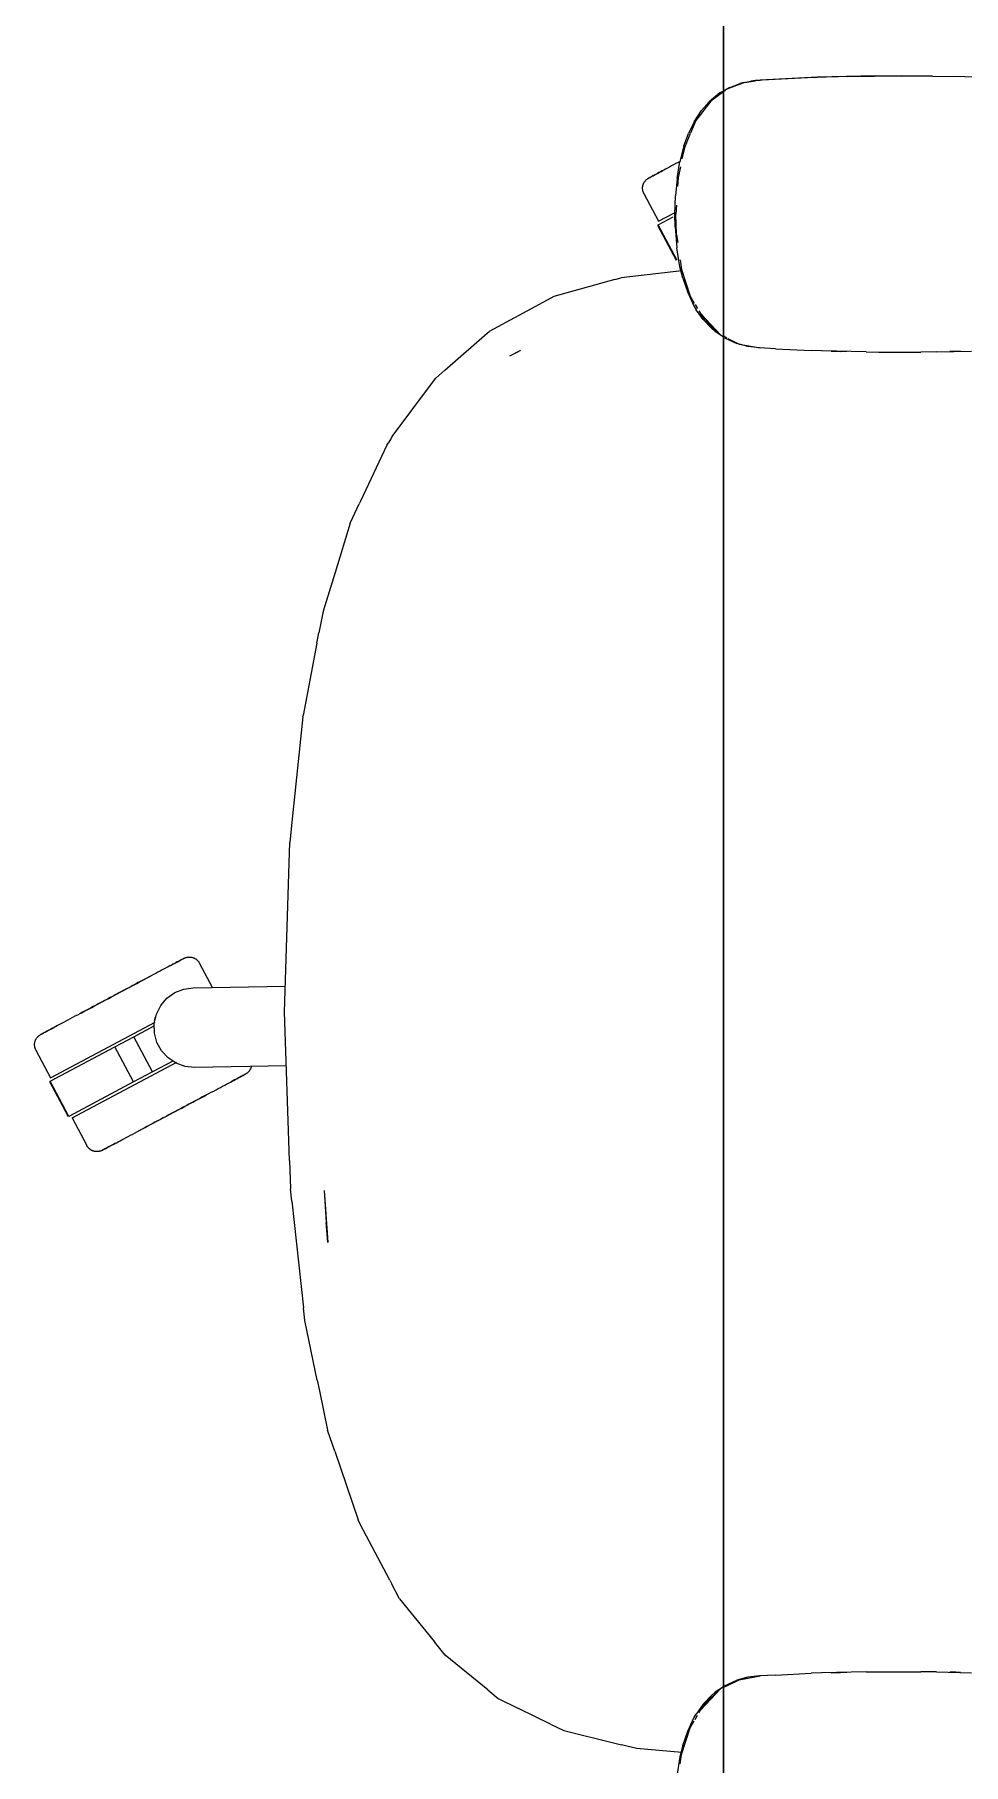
# Model space of a CAD drawing. Header units: millimetres. Extents: x 155927 to 295199, y -4084 to 97293.
# Drawn here: x 192539 to 192865, y 12479 to 13086 of the extents above; entities that cross this region are included whole.
import ezdxf

# ---------------------------------------------------------------- set-up
doc = ezdxf.new("R2010")
doc.units = ezdxf.units.MM
doc.header["$MEASUREMENT"] = 0
doc.layers.add('G-IMPT', color=8, linetype='CONTINUOUS', lineweight=9)
doc.layers.add('I-FURN', color=8, linetype='CONTINUOUS', lineweight=9)

msp = doc.modelspace()

# ---------------------------------------------------------------- linework, layer by layer
at = {"layer": 'G-IMPT'}
for p, q in [((192813.49, 13070.6), (192791.7, 13069.51)), ((192812.28, 13070.56), (192791.7, 13069.51)), ((192791.7, 13069.51), (192793.31, 13069.63)), ((192813.49, 13070.6), (192793.31, 13069.63)), ((192833.68, 13071.07), (192812.28, 13070.56)), ((192823.84, 13070.9), (192812.28, 13070.56)), ((192812.28, 13070.56), (192813.49, 13070.6)), ((192833.68, 13071.07), (192813.49, 13070.6)), ((192823.84, 13070.9), (192843.07, 13071.11)), ((192833.68, 13071.07), (192823.84, 13070.9)), ((192853.86, 13071.02), (192823.84, 13070.9)), ((192831.64, 13071.05), (192829.73, 13070.97)), ((192834.58, 13071.02), (192831.64, 13071.05)), ((192853.86, 13071.02), (192833.68, 13071.07)), ((192853.86, 13071.02), (192843.07, 13071.11)), ((192853.86, 13071.02), (192862.28, 13070.85)), ((192874.04, 13070.47), (192862.28, 13070.85)), ((192779.24, 13065.1), (192775.5, 13062.02)), ((192780.44, 13065.49), (192776.02, 13062.22)), ((192780.44, 13065.78), (192779.24, 13065.1)), ((192782.67, 13067.06), (192780.44, 13065.78)), ((192781.64, 13066.39), (192780.44, 13065.49)), ((192787.84, 13068.8), (192781.64, 13066.39)), ((192782.67, 13067.06), (192786.32, 13068.45)), ((192787.66, 13068.82), (192786.32, 13068.45)), ((192787.66, 13068.82), (192790.06, 13069.26)), ((192787.84, 13068.8), (192791.69, 13069.38)), ((192791.7, 13069.51), (192790.06, 13069.26)), ((192770.18, 13054.93), (192772.83, 13058.98)), ((192776.02, 13062.22), (192770.8, 13055.43)), ((192772.83, 13058.98), (192775.5, 13062.02)), ((192770.18, 13054.93), (192768.2, 13050.86)), ((192770.8, 13055.43), (192768.96, 13051.04)), ((192766.61, 13046.53), (192765.18, 13041.05)), ((192766.64, 13045.41), (192765.93, 13041.95)), ((192766.61, 13046.53), (192768.2, 13050.86)), ((192766.64, 13045.41), (192768.96, 13051.04)), ((192764.18, 13035.11), (192765.18, 13041.05)), ((192764.18, 13035.11), (192763.61, 13028.96)), ((192764.6, 13035.45), (192764.4, 13032.25)), ((192765.36, 13039.2), (192764.6, 13035.45)), ((192763.43, 13022.63), (192763.61, 13028.96)), ((192763.52, 13018.12), (192763.43, 13022.63)), ((192764, 13025.74), (192763.81, 13022.63)), ((192764.04, 13015.46), (192763.81, 13022.63)), ((192763.52, 13018.12), (192764.1, 13010.8)), ((192764.04, 13015.46), (192764.43, 13012.68)), ((192765.22, 13004.04), (192764.1, 13010.8)), ((192766.19, 13000.12), (192765.22, 13004.04)), ((192765.3, 13006.49), (192765.77, 13003.2)), ((192765.77, 13003.2), (192768.8, 12993.81)), ((192742.35, 12999.65), (192721, 12993.64)), ((192742.35, 12999.65), (192744.61, 13000.28)), ((192765.89, 13002.7), (192744.61, 13000.28)), ((192766.19, 13000.12), (192767.93, 12995.03)), ((192719.89, 12993.04), (192708.65, 12987.03)), ((192721, 12993.64), (192719.89, 12993.04)), ((192767.93, 12995.03), (192770.14, 12990.39)), ((192768.8, 12993.81), (192770.26, 12991.36)), ((192770.54, 12990.89), (192771.4, 12989.45)), ((192708.65, 12987.03), (192698.22, 12981.45)), ((192770.14, 12990.39), (192770.94, 12989.02)), ((192773.39, 12985.56), (192770.94, 12989.02)), ((192771.87, 12988.66), (192773.76, 12985.51)), ((192772.57, 12987.6), (192779.47, 12980.2)), ((192772.57, 12987.6), (192773.85, 12986.13)), ((192776.26, 12982.52), (192773.39, 12985.56)), ((192773.76, 12985.51), (192779.47, 12980.2)), ((192773.98, 12985.97), (192777.06, 12982.44)), ((192682.76, 12967.84), (192697.55, 12980.86)), ((192697.55, 12980.86), (192698.22, 12981.45)), ((192776.26, 12982.52), (192777.58, 12981.38)), ((192779.47, 12980.2), (192777.06, 12982.44)), ((192780.44, 12979.43), (192777.58, 12981.38)), ((192781.71, 12979.1), (192780.44, 12979.73)), ((192780.8, 12979.18), (192785.12, 12977.19)), ((192782, 12978.95), (192785.96, 12977)), ((192705.52, 12972.84), (192709.41, 12974.79)), ((192705.52, 12972.84), (192707.81, 12974.01)), ((192707.81, 12974.01), (192709.41, 12974.79)), ((192789.08, 12976.13), (192785.12, 12977.19)), ((192785.96, 12977), (192793.31, 12975.63)), ((192793.08, 12975.63), (192789.08, 12976.13)), ((192798.75, 12975.34), (192793.08, 12975.63)), ((192798.75, 12975.34), (192811.31, 12974.73)), ((192814.85, 12974.6), (192811.31, 12974.73)), ((192830.52, 12974.23), (192814.85, 12974.6)), ((192818.25, 12974.55), (192821.58, 12974.4)), ((192823.8, 12974.4), (192821.58, 12974.4)), ((192830.52, 12974.23), (192835.03, 12974.17)), ((192835.03, 12974.17), (192849.75, 12974.18)), ((192855.22, 12974.25), (192849.75, 12974.18)), ((192855.22, 12974.25), (192867.53, 12974.55)), ((192862, 12974.39), (192859.92, 12974.39)), ((192863.66, 12974.47), (192862, 12974.39)), ((192682.76, 12967.84), (192679.5, 12964.97)), ((192664.21, 12944.51), (192678.78, 12964)), ((192678.78, 12964), (192679.5, 12964.97)), ((192662.39, 12941.45), (192662.81, 12942.16)), ((192663.75, 12943.74), (192662.81, 12942.16)), ((192664.21, 12944.51), (192663.75, 12943.74)), ((192662.39, 12941.45), (192653.12, 12921.81)), ((192649.5, 12914.13), (192652.69, 12920.89)), ((192653.12, 12921.81), (192652.69, 12920.89)), ((192649.5, 12914.13), (192644.18, 12896.86)), ((192644.18, 12896.86), (192639.98, 12883.25)), ((192639.98, 12883.25), (192638.53, 12875.65)), ((192637.82, 12871.98), (192638.53, 12875.65)), ((192637.82, 12871.98), (192632.95, 12846.6)), ((192632.86, 12846.14), (192629.04, 12809.15)), ((192632.86, 12846.14), (192632.95, 12846.6)), ((192629.04, 12809.15), (192628.31, 12802.08)), ((192628.09, 12794.82), (192628.31, 12802.08)), ((192626.47, 12742.66), (192628.09, 12794.82)), ((192628.17, 12690.48), (192626.47, 12742.66)), ((192628.17, 12690.48), (192628.5, 12680.54)), ((192628.98, 12676.16), (192628.5, 12680.54)), ((192628.98, 12676.16), (192633.11, 12638.72)), ((192640.38, 12680), (192641.63, 12661.72)), ((192640.38, 12680), (192641.02, 12668.67)), ((192641.63, 12661.72), (192641.02, 12668.67)), ((192633.6, 12634.3), (192633.11, 12638.72)), ((192637.95, 12613.36), (192633.6, 12634.3)), ((192637.95, 12613.36), (192638.71, 12609.68)), ((192638.71, 12609.68), (192641.58, 12595.86)), ((192644.1, 12588.42), (192641.58, 12595.86)), ((192644.1, 12588.42), (192652.25, 12564.33)), ((192653.12, 12562.67), (192652.25, 12564.33)), ((192663.42, 12543.16), (192653.12, 12562.67)), ((192663.42, 12543.16), (192664.14, 12541.79)), ((192666.85, 12536.66), (192664.14, 12541.79)), ((192666.85, 12536.66), (192679.06, 12521.52)), ((192682.82, 12516.86), (192679.06, 12521.52)), ((192697.77, 12504.69), (192682.82, 12516.86)), ((192772.57, 12497.65), (192779.47, 12505.05)), ((192773.76, 12499.74), (192779.47, 12505.05)), ((192779.47, 12505.05), (192777.06, 12502.81)), ((192780.44, 12505.82), (192777.58, 12503.87)), ((192781.71, 12506.15), (192780.44, 12505.52)), ((192780.8, 12506.07), (192785.12, 12508.06)), ((192781.71, 12506.15), (192785.96, 12508.25)), ((192789.08, 12509.12), (192785.12, 12508.06)), ((192785.96, 12508.25), (192793.31, 12509.62)), ((192793.08, 12509.62), (192789.08, 12509.12)), ((192798.75, 12509.91), (192793.08, 12509.62)), ((192798.75, 12509.91), (192811.31, 12510.52)), ((192814.85, 12510.64), (192811.31, 12510.52)), ((192830.52, 12511.02), (192814.85, 12510.64)), ((192818.25, 12510.7), (192821.58, 12510.85)), ((192823.8, 12510.85), (192821.58, 12510.85)), ((192830.52, 12511.02), (192835.03, 12511.08)), ((192835.03, 12511.08), (192849.75, 12511.07)), ((192855.22, 12511), (192849.75, 12511.07)), ((192855.22, 12511), (192867.53, 12510.7)), ((192862, 12510.86), (192859.92, 12510.86)), ((192863.66, 12510.78), (192862, 12510.86)), ((192697.77, 12504.69), (192701.42, 12501.71)), ((192701.42, 12501.71), (192708.59, 12498.19)), ((192773.39, 12499.69), (192770.94, 12496.23)), ((192771.87, 12496.59), (192773.76, 12499.74)), ((192772.57, 12497.65), (192773.85, 12499.12)), ((192776.26, 12502.73), (192773.39, 12499.69)), ((192773.98, 12499.28), (192777.06, 12502.81)), ((192776.26, 12502.73), (192777.58, 12503.87)), ((192720.05, 12492.54), (192708.59, 12498.19)), ((192767.93, 12490.22), (192770.14, 12494.86)), ((192768.8, 12491.44), (192770.26, 12493.89)), ((192770.14, 12494.86), (192770.94, 12496.23)), ((192770.54, 12494.36), (192771.4, 12495.8)), ((192720.05, 12492.54), (192724.42, 12490.39)), ((192724.42, 12490.39), (192742.36, 12485.99)), ((192765.77, 12482.05), (192768.8, 12491.44)), ((192766.19, 12485.13), (192767.93, 12490.22)), ((192742.36, 12485.99), (192744.73, 12485.41)), ((192750.02, 12484.11), (192744.73, 12485.41)), ((192765.9, 12482.67), (192750.02, 12484.11)), ((192765.22, 12481.21), (192764.1, 12474.45)), ((192766.19, 12485.13), (192765.22, 12481.21)), ((192765.3, 12478.76), (192765.77, 12482.05))]:
    msp.add_line(p, q, dxfattribs=at)
at = {"layer": 'I-FURN'}
for p, q in [((192780.44, 12100.42), (192780.44, 13500.42)), ((192780.44, 13500.42), (192780.44, 12100.42)), ((192762.25, 13039.49), (192761.53, 13039.1)), ((192763, 13039.89), (192762.25, 13039.49)), ((192763.78, 13040.3), (192763, 13039.89)), ((192764.58, 13040.73), (192763.78, 13040.3)), ((192765.4, 13041.16), (192764.58, 13040.73)), ((192752.34, 13033.05), (192752.4, 13033.2)), ((192752.4, 13033.2), (192752.46, 13033.35)), ((192752.46, 13033.35), (192752.53, 13033.5)), ((192752.53, 13033.5), (192752.61, 13033.64)), ((192752.61, 13033.64), (192752.69, 13033.78)), ((192752.69, 13033.78), (192752.78, 13033.91)), ((192752.78, 13033.91), (192752.87, 13034.05)), ((192752.87, 13034.05), (192752.97, 13034.17)), ((192752.97, 13034.17), (192753.07, 13034.3)), ((192753.07, 13034.3), (192753.18, 13034.42)), ((192753.18, 13034.42), (192753.29, 13034.53)), ((192753.29, 13034.53), (192753.41, 13034.64)), ((192753.41, 13034.64), (192753.53, 13034.75)), ((192753.53, 13034.75), (192753.66, 13034.85)), ((192753.66, 13034.85), (192753.78, 13034.95)), ((192753.78, 13034.95), (192753.92, 13035.04)), ((192753.92, 13035.04), (192754.05, 13035.12)), ((192754.05, 13035.12), (192754.19, 13035.2)), ((192754.19, 13035.2), (192754.23, 13035.23)), ((192754.23, 13035.23), (192754.25, 13035.24)), ((192754.24, 13035.23), (192754.23, 13035.23)), ((192754.28, 13035.25), (192754.24, 13035.23)), ((192754.25, 13035.24), (192754.31, 13035.27)), ((192754.36, 13035.29), (192754.28, 13035.25)), ((192754.31, 13035.27), (192754.41, 13035.32)), ((192754.48, 13035.36), (192754.36, 13035.29)), ((192754.41, 13035.32), (192754.55, 13035.4)), ((192754.65, 13035.45), (192754.48, 13035.36)), ((192754.55, 13035.4), (192754.73, 13035.49)), ((192754.85, 13035.55), (192754.65, 13035.45)), ((192754.73, 13035.49), (192754.95, 13035.61)), ((192755.09, 13035.68), (192754.85, 13035.55)), ((192754.95, 13035.61), (192755.21, 13035.75)), ((192755.37, 13035.83), (192755.09, 13035.68)), ((192755.21, 13035.75), (192755.51, 13035.9)), ((192755.68, 13036), (192755.37, 13035.83)), ((192755.51, 13035.9), (192755.84, 13036.08)), ((192756.04, 13036.19), (192755.68, 13036)), ((192755.84, 13036.08), (192756.22, 13036.28)), ((192756.43, 13036.4), (192756.04, 13036.19)), ((192756.22, 13036.28), (192756.63, 13036.5)), ((192756.86, 13036.62), (192756.43, 13036.4)), ((192756.63, 13036.5), (192757.07, 13036.74)), ((192757.33, 13036.87), (192756.86, 13036.62)), ((192757.07, 13036.74), (192757.56, 13036.99)), ((192757.83, 13037.14), (192757.33, 13036.87)), ((192757.56, 13036.99), (192758.07, 13037.27)), ((192758.37, 13037.42), (192757.83, 13037.14)), ((192758.07, 13037.27), (192758.62, 13037.56)), ((192758.93, 13037.73), (192758.37, 13037.42)), ((192758.62, 13037.56), (192759.21, 13037.87)), ((192759.54, 13038.05), (192758.93, 13037.73)), ((192760.17, 13038.38), (192759.54, 13038.05)), ((192760.83, 13038.74), (192760.17, 13038.38)), ((192761.53, 13039.1), (192760.83, 13038.74)), ((192752.09, 13031.63), (192752.1, 13031.79)), ((192752.1, 13031.47), (192752.09, 13031.63)), ((192752.1, 13031.95), (192752.12, 13032.11)), ((192752.1, 13031.79), (192752.1, 13031.95)), ((192752.11, 13031.31), (192752.1, 13031.47)), ((192752.13, 13031.15), (192752.11, 13031.31)), ((192752.12, 13032.11), (192752.14, 13032.27)), ((192752.15, 13030.99), (192752.13, 13031.15)), ((192752.14, 13032.27), (192752.17, 13032.43)), ((192752.18, 13030.83), (192752.15, 13030.99)), ((192752.17, 13032.43), (192752.2, 13032.59)), ((192752.22, 13030.67), (192752.18, 13030.83)), ((192752.2, 13032.59), (192752.24, 13032.75)), ((192752.26, 13030.52), (192752.22, 13030.67)), ((192752.24, 13032.75), (192752.29, 13032.9)), ((192752.31, 13030.37), (192752.26, 13030.52)), ((192752.29, 13032.9), (192752.34, 13033.05)), ((192752.37, 13030.21), (192752.31, 13030.37)), ((192752.43, 13030.07), (192752.37, 13030.21)), ((192752.49, 13029.92), (192752.43, 13030.07)), ((192752.57, 13029.77), (192752.49, 13029.92)), ((192752.57, 13029.77), (192757.72, 13020.09)), ((192757.53, 13018.86), (192762.82, 13021.67)), ((192757.72, 13020.09), (192763.35, 13023.08)), ((192757.36, 13018.77), (192763.93, 13006.41)), ((192764.1, 13006.5), (192757.53, 13018.86)), ((192764.2, 13006.55), (192764.1, 13006.5)), ((192588.05, 12759.76), (192588.52, 12760.01)), ((192588.75, 12760.14), (192588.31, 12759.9)), ((192588.52, 12760.01), (192588.95, 12760.24)), ((192589.16, 12760.36), (192588.75, 12760.14)), ((192588.95, 12760.24), (192589.34, 12760.45)), ((192589.54, 12760.55), (192589.16, 12760.36)), ((192589.34, 12760.45), (192589.7, 12760.64)), ((192589.87, 12760.73), (192589.54, 12760.55)), ((192589.7, 12760.64), (192590.01, 12760.81)), ((192590.17, 12760.89), (192589.87, 12760.73)), ((192590.01, 12760.81), (192590.29, 12760.96)), ((192590.43, 12761.03), (192590.17, 12760.89)), ((192590.29, 12760.96), (192590.53, 12761.08)), ((192590.65, 12761.14), (192590.43, 12761.03)), ((192590.53, 12761.08), (192590.73, 12761.19)), ((192590.83, 12761.24), (192590.65, 12761.14)), ((192590.73, 12761.19), (192590.9, 12761.28)), ((192590.97, 12761.32), (192590.83, 12761.24)), ((192590.9, 12761.28), (192591.02, 12761.34)), ((192591.07, 12761.37), (192590.97, 12761.32)), ((192591.02, 12761.34), (192591.1, 12761.39)), ((192591.13, 12761.4), (192591.07, 12761.37)), ((192591.1, 12761.39), (192591.14, 12761.41)), ((192591.15, 12761.41), (192591.13, 12761.4)), ((192591.14, 12761.41), (192591.15, 12761.41)), ((192591.15, 12761.41), (192591.29, 12761.48)), ((192591.29, 12761.48), (192591.44, 12761.55)), ((192591.44, 12761.55), (192591.59, 12761.61)), ((192591.59, 12761.61), (192591.74, 12761.67)), ((192591.74, 12761.67), (192591.89, 12761.72)), ((192591.89, 12761.72), (192592.05, 12761.76)), ((192592.05, 12761.76), (192592.21, 12761.8)), ((192592.21, 12761.8), (192592.36, 12761.83)), ((192592.36, 12761.83), (192592.52, 12761.85)), ((192592.52, 12761.85), (192592.68, 12761.87)), ((192592.68, 12761.87), (192592.84, 12761.88)), ((192592.84, 12761.88), (192593.01, 12761.88)), ((192593.01, 12761.88), (192593.17, 12761.88)), ((192593.17, 12761.88), (192593.33, 12761.87)), ((192593.33, 12761.87), (192593.49, 12761.86)), ((192593.49, 12761.86), (192593.65, 12761.84)), ((192593.65, 12761.84), (192593.81, 12761.81)), ((192593.81, 12761.81), (192593.96, 12761.78)), ((192593.96, 12761.78), (192594.12, 12761.74)), ((192594.12, 12761.74), (192594.27, 12761.69)), ((192594.27, 12761.69), (192594.43, 12761.64)), ((192594.43, 12761.64), (192594.58, 12761.58)), ((192594.58, 12761.58), (192594.73, 12761.51)), ((192594.73, 12761.51), (192594.87, 12761.44)), ((192594.87, 12761.44), (192595.01, 12761.37)), ((192595.01, 12761.37), (192595.15, 12761.29)), ((192595.15, 12761.29), (192595.29, 12761.2)), ((192595.29, 12761.2), (192595.42, 12761.11)), ((192595.42, 12761.11), (192595.55, 12761.01)), ((192595.55, 12761.01), (192595.67, 12760.91)), ((192595.67, 12760.91), (192595.79, 12760.8)), ((192595.79, 12760.8), (192595.91, 12760.69)), ((192595.91, 12760.69), (192596.02, 12760.57)), ((192596.02, 12760.57), (192596.12, 12760.45)), ((192596.12, 12760.45), (192596.23, 12760.32)), ((192596.23, 12760.32), (192596.32, 12760.19)), ((192596.32, 12760.19), (192596.41, 12760.06)), ((192596.41, 12760.06), (192596.5, 12759.92)), ((192576.47, 12753.61), (192577.38, 12754.09)), ((192577.86, 12754.35), (192576.96, 12753.87)), ((192577.38, 12754.09), (192578.26, 12754.56)), ((192578.74, 12754.81), (192577.86, 12754.35)), ((192578.26, 12754.56), (192579.13, 12755.02)), ((192579.59, 12755.27), (192578.74, 12754.81)), ((192579.13, 12755.02), (192579.98, 12755.47)), ((192580.43, 12755.71), (192579.59, 12755.27)), ((192581.24, 12756.14), (192580.43, 12755.71)), ((192582.03, 12756.56), (192581.24, 12756.14)), ((192582.79, 12756.97), (192582.03, 12756.56)), ((192583.52, 12757.36), (192582.79, 12756.97)), ((192584.23, 12757.73), (192583.52, 12757.36)), ((192584.91, 12758.09), (192584.23, 12757.73)), ((192585.56, 12758.44), (192584.91, 12758.09)), ((192586.17, 12758.77), (192585.56, 12758.44)), ((192586.76, 12759.08), (192586.17, 12758.77)), ((192586.45, 12758.91), (192587.02, 12759.21)), ((192587.31, 12759.37), (192586.76, 12759.08)), ((192587.02, 12759.21), (192587.55, 12759.5)), ((192587.83, 12759.64), (192587.31, 12759.37)), ((192587.55, 12759.5), (192588.05, 12759.76)), ((192588.31, 12759.9), (192587.83, 12759.64)), ((192596.5, 12759.92), (192596.58, 12759.78)), ((192596.58, 12759.78), (192596.6, 12759.74)), ((192601.3, 12750.9), (192596.6, 12759.74)), ((192564.73, 12747.37), (192565.74, 12747.9)), ((192566.28, 12748.19), (192565.28, 12747.66)), ((192565.74, 12747.9), (192566.74, 12748.44)), ((192567.29, 12748.72), (192566.28, 12748.19)), ((192566.74, 12748.44), (192567.75, 12748.97)), ((192568.29, 12749.26), (192567.29, 12748.72)), ((192567.75, 12748.97), (192568.75, 12749.5)), ((192569.29, 12749.79), (192568.29, 12749.26)), ((192568.75, 12749.5), (192569.75, 12750.03)), ((192570.28, 12750.32), (192569.29, 12749.79)), ((192569.75, 12750.03), (192570.74, 12750.56)), ((192571.27, 12750.84), (192570.28, 12750.32)), ((192570.74, 12750.56), (192571.72, 12751.08)), ((192572.25, 12751.36), (192571.27, 12750.84)), ((192571.72, 12751.08), (192572.7, 12751.6)), ((192573.22, 12751.88), (192572.25, 12751.36)), ((192572.7, 12751.6), (192573.66, 12752.11)), ((192574.18, 12752.39), (192573.22, 12751.88)), ((192573.66, 12752.11), (192574.61, 12752.62)), ((192575.12, 12752.89), (192574.18, 12752.39)), ((192574.61, 12752.62), (192575.55, 12753.12)), ((192576.05, 12753.38), (192575.12, 12752.89)), ((192575.55, 12753.12), (192576.47, 12753.61)), ((192576.96, 12753.87), (192576.05, 12753.38)), ((192585.19, 12747.44), (192587.94, 12749.41)), ((192587.94, 12749.41), (192591.07, 12750.66)), ((192591.07, 12750.66), (192594.41, 12751.12)), ((192594.41, 12751.12), (192626.75, 12751.69)), ((192554.64, 12742), (192553.76, 12741.53)), ((192555.55, 12742.48), (192554.64, 12742)), ((192555.06, 12742.22), (192555.97, 12742.71)), ((192556.47, 12742.97), (192555.55, 12742.48)), ((192555.97, 12742.71), (192556.9, 12743.2)), ((192557.41, 12743.47), (192556.47, 12742.97)), ((192556.9, 12743.2), (192557.85, 12743.7)), ((192558.36, 12743.98), (192557.41, 12743.47)), ((192557.85, 12743.7), (192558.8, 12744.21)), ((192559.33, 12744.49), (192558.36, 12743.98)), ((192558.8, 12744.21), (192559.77, 12744.73)), ((192560.3, 12745.01), (192559.33, 12744.49)), ((192559.77, 12744.73), (192560.75, 12745.25)), ((192561.28, 12745.53), (192560.3, 12745.01)), ((192560.75, 12745.25), (192561.74, 12745.77)), ((192562.27, 12746.06), (192561.28, 12745.53)), ((192561.74, 12745.77), (192562.73, 12746.3)), ((192563.27, 12746.59), (192562.27, 12746.06)), ((192562.73, 12746.3), (192563.73, 12746.83)), ((192564.27, 12747.12), (192563.27, 12746.59)), ((192563.73, 12746.83), (192564.73, 12747.37)), ((192565.28, 12747.66), (192564.27, 12747.12)), ((192580.74, 12738.57), (192581.49, 12741.86)), ((192581.49, 12741.86), (192583, 12744.88)), ((192583, 12744.88), (192585.19, 12747.44)), ((192542.48, 12735.54), (192542.86, 12735.73)), ((192543.07, 12735.85), (192542.68, 12735.64)), ((192542.86, 12735.73), (192543.27, 12735.95)), ((192543.5, 12736.08), (192543.07, 12735.85)), ((192543.27, 12735.95), (192543.71, 12736.19)), ((192543.97, 12736.33), (192543.5, 12736.08)), ((192543.71, 12736.19), (192544.2, 12736.45)), ((192544.47, 12736.59), (192543.97, 12736.33)), ((192544.2, 12736.45), (192544.71, 12736.72)), ((192544.36, 12719.54), (192581.08, 12739.07)), ((192545.01, 12736.88), (192544.47, 12736.59)), ((192544.71, 12736.72), (192545.26, 12737.01)), ((192545.58, 12737.18), (192545.01, 12736.88)), ((192545.26, 12737.01), (192545.85, 12737.33)), ((192546.18, 12737.5), (192545.58, 12737.18)), ((192546.81, 12737.84), (192546.18, 12737.5)), ((192547.47, 12738.19), (192546.81, 12737.84)), ((192548.17, 12738.56), (192547.47, 12738.19)), ((192548.89, 12738.94), (192548.17, 12738.56)), ((192549.64, 12739.34), (192548.89, 12738.94)), ((192550.42, 12739.75), (192549.64, 12739.34)), ((192551.22, 12740.18), (192550.42, 12739.75)), ((192552.04, 12740.62), (192551.22, 12740.18)), ((192552.89, 12741.07), (192552.04, 12740.62)), ((192553.76, 12741.53), (192552.89, 12741.07)), ((192573.52, 12733.92), (192580.67, 12737.72)), ((192580.8, 12735.2), (192580.74, 12738.57)), ((192538.74, 12731.25), (192538.75, 12731.41)), ((192538.74, 12731.09), (192538.74, 12731.25)), ((192538.74, 12730.93), (192538.74, 12731.09)), ((192538.75, 12730.76), (192538.74, 12730.93)), ((192538.75, 12731.41), (192538.76, 12731.57)), ((192538.77, 12730.6), (192538.75, 12730.76)), ((192538.76, 12731.57), (192538.78, 12731.73)), ((192538.79, 12730.44), (192538.77, 12730.6)), ((192538.78, 12731.73), (192538.81, 12731.89)), ((192538.82, 12730.29), (192538.79, 12730.44)), ((192538.81, 12731.89), (192538.84, 12732.05)), ((192538.86, 12730.13), (192538.82, 12730.29)), ((192538.84, 12732.05), (192538.88, 12732.2)), ((192538.9, 12729.97), (192538.86, 12730.13)), ((192538.88, 12732.2), (192538.93, 12732.36)), ((192538.95, 12729.82), (192538.9, 12729.97)), ((192538.93, 12732.36), (192538.98, 12732.51)), ((192539.01, 12729.67), (192538.95, 12729.82)), ((192538.98, 12732.51), (192539.04, 12732.66)), ((192539.07, 12729.52), (192539.01, 12729.67)), ((192539.04, 12732.66), (192539.1, 12732.81)), ((192539.1, 12732.81), (192539.17, 12732.95)), ((192539.17, 12732.95), (192539.25, 12733.09)), ((192539.25, 12733.09), (192539.33, 12733.23)), ((192539.33, 12733.23), (192539.42, 12733.37)), ((192539.42, 12733.37), (192539.51, 12733.5)), ((192539.51, 12733.5), (192539.61, 12733.63)), ((192539.61, 12733.63), (192539.71, 12733.75)), ((192539.71, 12733.75), (192539.82, 12733.87)), ((192539.82, 12733.87), (192539.93, 12733.99)), ((192539.93, 12733.99), (192540.05, 12734.1)), ((192540.05, 12734.1), (192540.17, 12734.21)), ((192540.17, 12734.21), (192540.3, 12734.31)), ((192540.3, 12734.31), (192540.43, 12734.4)), ((192540.43, 12734.4), (192540.56, 12734.49)), ((192540.56, 12734.49), (192540.7, 12734.58)), ((192540.7, 12734.58), (192540.84, 12734.66)), ((192540.84, 12734.66), (192540.87, 12734.68)), ((192540.87, 12734.68), (192540.89, 12734.69)), ((192540.88, 12734.68), (192540.87, 12734.68)), ((192540.92, 12734.71), (192540.88, 12734.68)), ((192540.89, 12734.69), (192540.95, 12734.72)), ((192541, 12734.75), (192540.92, 12734.71)), ((192540.95, 12734.72), (192541.05, 12734.78)), ((192541.13, 12734.81), (192541, 12734.75)), ((192541.05, 12734.78), (192541.19, 12734.85)), ((192541.29, 12734.9), (192541.13, 12734.81)), ((192541.19, 12734.85), (192541.37, 12734.95)), ((192541.49, 12735.01), (192541.29, 12734.9)), ((192541.37, 12734.95), (192541.59, 12735.06)), ((192541.73, 12735.13), (192541.49, 12735.01)), ((192541.59, 12735.06), (192541.85, 12735.2)), ((192542.01, 12735.28), (192541.73, 12735.13)), ((192541.85, 12735.2), (192542.15, 12735.36)), ((192542.33, 12735.45), (192542.01, 12735.28)), ((192542.15, 12735.36), (192542.48, 12735.54)), ((192542.68, 12735.64), (192542.33, 12735.45)), ((192544.17, 12718.31), (192566.88, 12730.39)), ((192566.88, 12730.39), (192573.52, 12733.92)), ((192573.45, 12718.03), (192566.88, 12730.39)), ((192580.09, 12721.56), (192573.52, 12733.92)), ((192581.66, 12731.94), (192580.8, 12735.2)), ((192583.28, 12728.98), (192581.66, 12731.94)), ((192539.13, 12729.37), (192539.07, 12729.52)), ((192539.21, 12729.23), (192539.13, 12729.37)), ((192539.21, 12729.23), (192544.36, 12719.54)), ((192551.87, 12705.42), (192588.62, 12724.96)), ((192587.24, 12725.36), (192580.09, 12721.56)), ((192585.56, 12726.5), (192583.28, 12728.98)), ((192588.37, 12724.63), (192585.56, 12726.5)), ((192591.54, 12723.49), (192588.37, 12724.63)), ((192627.09, 12723.7), (192594.9, 12723.14)), ((192544, 12718.22), (192550.57, 12705.86)), ((192550.75, 12705.95), (192544.17, 12718.31)), ((192573.45, 12718.03), (192550.75, 12705.95)), ((192580.09, 12721.56), (192573.45, 12718.03)), ((192594.9, 12723.14), (192591.54, 12723.49)), ((192606.14, 12717.29), (192606.81, 12717.64)), ((192606.81, 12717.64), (192607.44, 12717.98)), ((192607.44, 12717.98), (192608.04, 12718.3)), ((192608.35, 12718.46), (192607.77, 12718.15)), ((192608.04, 12718.3), (192608.61, 12718.6)), ((192608.9, 12718.75), (192608.35, 12718.46)), ((192608.61, 12718.6), (192609.15, 12718.88)), ((192609.42, 12719.03), (192608.9, 12718.75)), ((192609.15, 12718.88), (192609.65, 12719.15)), ((192609.9, 12719.29), (192609.42, 12719.03)), ((192609.65, 12719.15), (192610.11, 12719.4)), ((192610.35, 12719.52), (192609.9, 12719.29)), ((192610.11, 12719.4), (192610.54, 12719.63)), ((192610.76, 12719.74), (192610.35, 12719.52)), ((192610.54, 12719.63), (192610.94, 12719.83)), ((192611.13, 12719.94), (192610.76, 12719.74)), ((192610.94, 12719.83), (192611.29, 12720.02)), ((192611.47, 12720.12), (192611.13, 12719.94)), ((192611.29, 12720.02), (192611.61, 12720.19)), ((192611.76, 12720.28), (192611.47, 12720.12)), ((192611.61, 12720.19), (192611.89, 12720.34)), ((192612.02, 12720.41), (192611.76, 12720.28)), ((192611.89, 12720.34), (192612.13, 12720.47)), ((192612.24, 12720.53), (192612.02, 12720.41)), ((192612.13, 12720.47), (192612.33, 12720.58)), ((192612.42, 12720.63), (192612.24, 12720.53)), ((192612.33, 12720.58), (192612.49, 12720.66)), ((192612.56, 12720.7), (192612.42, 12720.63)), ((192612.49, 12720.66), (192612.61, 12720.73)), ((192612.66, 12720.75), (192612.56, 12720.7)), ((192612.61, 12720.73), (192612.7, 12720.77)), ((192612.72, 12720.79), (192612.66, 12720.75)), ((192612.7, 12720.77), (192612.74, 12720.79)), ((192612.74, 12720.8), (192612.72, 12720.79)), ((192612.78, 12720.82), (192612.74, 12720.8)), ((192612.74, 12720.79), (192612.74, 12720.8)), ((192612.92, 12720.9), (192612.78, 12720.82)), ((192613.06, 12720.98), (192612.92, 12720.9)), ((192613.19, 12721.07), (192613.06, 12720.98)), ((192613.32, 12721.17), (192613.19, 12721.07)), ((192613.45, 12721.27), (192613.32, 12721.17)), ((192613.57, 12721.38), (192613.45, 12721.27)), ((192613.68, 12721.49), (192613.57, 12721.38)), ((192613.8, 12721.6), (192613.68, 12721.49)), ((192613.9, 12721.72), (192613.8, 12721.6)), ((192614.01, 12721.85), (192613.9, 12721.72)), ((192614.11, 12721.98), (192614.01, 12721.85)), ((192614.2, 12722.11), (192614.11, 12721.98)), ((192614.28, 12722.24), (192614.2, 12722.11)), ((192614.37, 12722.38), (192614.28, 12722.24)), ((192614.44, 12722.52), (192614.37, 12722.38)), ((192614.51, 12722.67), (192614.44, 12722.52)), ((192614.58, 12722.82), (192614.51, 12722.67)), ((192614.64, 12722.97), (192614.58, 12722.82)), ((192614.69, 12723.12), (192614.64, 12722.97)), ((192614.73, 12723.27), (192614.69, 12723.12)), ((192614.77, 12723.43), (192614.73, 12723.27)), ((192594.29, 12710.98), (192595.26, 12711.5)), ((192595.77, 12711.77), (192594.81, 12711.26)), ((192595.26, 12711.5), (192596.21, 12712)), ((192596.72, 12712.27), (192595.77, 12711.77)), ((192596.21, 12712), (192597.14, 12712.5)), ((192597.64, 12712.77), (192596.72, 12712.27)), ((192597.14, 12712.5), (192598.07, 12712.99)), ((192598.56, 12713.25), (192597.64, 12712.77)), ((192598.07, 12712.99), (192598.97, 12713.47)), ((192598.97, 12713.47), (192599.86, 12713.95)), ((192599.86, 12713.95), (192600.73, 12714.41)), ((192600.73, 12714.41), (192601.58, 12714.86)), ((192601.58, 12714.86), (192602.4, 12715.3)), ((192602.4, 12715.3), (192603.2, 12715.72)), ((192603.2, 12715.72), (192603.98, 12716.13)), ((192603.98, 12716.13), (192604.73, 12716.53)), ((192604.73, 12716.53), (192605.45, 12716.92)), ((192605.45, 12716.92), (192606.14, 12717.29)), ((192551.87, 12705.42), (192557.02, 12695.73)), ((192583.87, 12705.44), (192582.88, 12704.92)), ((192583.33, 12705.16), (192584.33, 12705.69)), ((192584.87, 12705.97), (192583.87, 12705.44)), ((192584.33, 12705.69), (192585.33, 12706.22)), ((192585.87, 12706.51), (192584.87, 12705.97)), ((192585.33, 12706.22), (192586.33, 12706.75)), ((192586.87, 12707.04), (192585.87, 12706.51)), ((192586.33, 12706.75), (192587.34, 12707.29)), ((192587.88, 12707.57), (192586.87, 12707.04)), ((192587.34, 12707.29), (192588.34, 12707.82)), ((192588.88, 12708.11), (192587.88, 12707.57)), ((192588.34, 12707.82), (192589.34, 12708.35)), ((192589.89, 12708.64), (192588.88, 12708.11)), ((192589.34, 12708.35), (192590.35, 12708.89)), ((192590.88, 12709.17), (192589.89, 12708.64)), ((192590.35, 12708.89), (192591.34, 12709.42)), ((192591.88, 12709.7), (192590.88, 12709.17)), ((192591.34, 12709.42), (192592.33, 12709.94)), ((192592.87, 12710.23), (192591.88, 12709.7)), ((192592.33, 12709.94), (192593.32, 12710.47)), ((192593.84, 12710.75), (192592.87, 12710.23)), ((192593.32, 12710.47), (192594.29, 12710.98)), ((192594.81, 12711.26), (192593.84, 12710.75)), ((192571.59, 12698.91), (192572.38, 12699.33)), ((192572.38, 12699.33), (192573.19, 12699.76)), ((192573.19, 12699.76), (192574.02, 12700.21)), ((192574.48, 12700.45), (192573.64, 12700)), ((192574.02, 12700.21), (192574.88, 12700.66)), ((192575.35, 12700.91), (192574.48, 12700.45)), ((192574.88, 12700.66), (192575.76, 12701.13)), ((192576.24, 12701.39), (192575.35, 12700.91)), ((192575.76, 12701.13), (192576.65, 12701.61)), ((192577.15, 12701.87), (192576.24, 12701.39)), ((192576.65, 12701.61), (192577.57, 12702.09)), ((192578.07, 12702.36), (192577.15, 12701.87)), ((192577.57, 12702.09), (192578.5, 12702.59)), ((192579.01, 12702.86), (192578.07, 12702.36)), ((192578.5, 12702.59), (192579.44, 12703.09)), ((192579.96, 12703.36), (192579.01, 12702.86)), ((192579.44, 12703.09), (192580.4, 12703.6)), ((192580.92, 12703.88), (192579.96, 12703.36)), ((192580.4, 12703.6), (192581.37, 12704.11)), ((192581.9, 12704.39), (192580.92, 12703.88)), ((192581.37, 12704.11), (192582.35, 12704.63)), ((192582.88, 12704.92), (192581.9, 12704.39)), ((192582.35, 12704.63), (192583.33, 12705.16)), ((192557.04, 12695.69), (192557.02, 12695.73)), ((192557.12, 12695.55), (192557.04, 12695.69)), ((192557.2, 12695.42), (192557.12, 12695.55)), ((192557.3, 12695.28), (192557.2, 12695.42)), ((192557.39, 12695.15), (192557.3, 12695.28)), ((192557.49, 12695.03), (192557.39, 12695.15)), ((192557.6, 12694.91), (192557.49, 12695.03)), ((192557.71, 12694.79), (192557.6, 12694.91)), ((192557.83, 12694.68), (192557.71, 12694.79)), ((192557.95, 12694.57), (192557.83, 12694.68)), ((192558.07, 12694.47), (192557.95, 12694.57)), ((192558.2, 12694.37), (192558.07, 12694.47)), ((192558.33, 12694.28), (192558.2, 12694.37)), ((192558.47, 12694.19), (192558.33, 12694.28)), ((192558.61, 12694.11), (192558.47, 12694.19)), ((192558.75, 12694.03), (192558.61, 12694.11)), ((192558.89, 12693.96), (192558.75, 12694.03)), ((192559.04, 12693.9), (192558.89, 12693.96)), ((192559.19, 12693.84), (192559.04, 12693.9)), ((192559.34, 12693.79), (192559.19, 12693.84)), ((192559.5, 12693.74), (192559.34, 12693.79)), ((192559.65, 12693.7), (192559.5, 12693.74)), ((192559.81, 12693.67), (192559.65, 12693.7)), ((192559.97, 12693.64), (192559.81, 12693.67)), ((192560.13, 12693.62), (192559.97, 12693.64)), ((192560.29, 12693.6), (192560.13, 12693.62)), ((192560.45, 12693.59), (192560.29, 12693.6)), ((192560.61, 12693.59), (192560.45, 12693.59)), ((192560.77, 12693.6), (192560.61, 12693.59)), ((192560.93, 12693.61), (192560.77, 12693.6)), ((192561.09, 12693.63), (192560.93, 12693.61)), ((192561.25, 12693.65), (192561.09, 12693.63)), ((192561.41, 12693.68), (192561.25, 12693.65)), ((192561.57, 12693.72), (192561.41, 12693.68)), ((192561.72, 12693.76), (192561.57, 12693.72)), ((192561.88, 12693.81), (192561.72, 12693.76)), ((192562.03, 12693.86), (192561.88, 12693.81)), ((192562.18, 12693.92), (192562.03, 12693.86)), ((192562.33, 12693.99), (192562.18, 12693.92)), ((192562.47, 12694.06), (192562.33, 12693.99)), ((192562.47, 12694.06), (192562.49, 12694.08)), ((192562.48, 12694.07), (192562.47, 12694.06)), ((192562.52, 12694.09), (192562.48, 12694.07)), ((192562.49, 12694.08), (192562.55, 12694.11)), ((192562.6, 12694.13), (192562.52, 12694.09)), ((192562.55, 12694.11), (192562.65, 12694.16)), ((192562.72, 12694.2), (192562.6, 12694.13)), ((192562.65, 12694.16), (192562.79, 12694.24)), ((192562.88, 12694.28), (192562.72, 12694.2)), ((192562.79, 12694.24), (192562.97, 12694.33)), ((192563.08, 12694.39), (192562.88, 12694.28)), ((192562.97, 12694.33), (192563.19, 12694.45)), ((192563.32, 12694.52), (192563.08, 12694.39)), ((192563.19, 12694.45), (192563.45, 12694.58)), ((192563.6, 12694.67), (192563.32, 12694.52)), ((192563.45, 12694.58), (192563.75, 12694.74)), ((192563.92, 12694.84), (192563.6, 12694.67)), ((192563.75, 12694.74), (192564.08, 12694.92)), ((192564.28, 12695.03), (192563.92, 12694.84)), ((192564.08, 12694.92), (192564.45, 12695.12)), ((192564.67, 12695.23), (192564.28, 12695.03)), ((192564.45, 12695.12), (192564.86, 12695.34)), ((192565.1, 12695.46), (192564.67, 12695.23)), ((192564.86, 12695.34), (192565.31, 12695.57)), ((192565.57, 12695.71), (192565.1, 12695.46)), ((192565.31, 12695.57), (192565.79, 12695.83)), ((192566.07, 12695.98), (192565.57, 12695.71)), ((192565.79, 12695.83), (192566.31, 12696.11)), ((192566.6, 12696.26), (192566.07, 12695.98)), ((192566.31, 12696.11), (192566.86, 12696.4)), ((192567.17, 12696.56), (192566.6, 12696.26)), ((192566.86, 12696.4), (192567.44, 12696.71)), ((192567.44, 12696.71), (192568.06, 12697.04)), ((192568.06, 12697.04), (192568.71, 12697.38)), ((192568.71, 12697.38), (192569.39, 12697.74)), ((192569.39, 12697.74), (192570.09, 12698.12)), ((192570.09, 12698.12), (192570.83, 12698.51)), ((192570.83, 12698.51), (192571.59, 12698.91))]:
    msp.add_line(p, q, dxfattribs=at)
msp.add_arc((192594.47, 12737.13), 13.81, 162.66397, 167.65266, dxfattribs=at)
msp.add_open_spline([(192580.86, 12739.49), (192580.93, 12739.92), (192581.03, 12740.35), (192581.15, 12740.77)], degree=3, dxfattribs=at)

doc.saveas('drawing.dxf')
